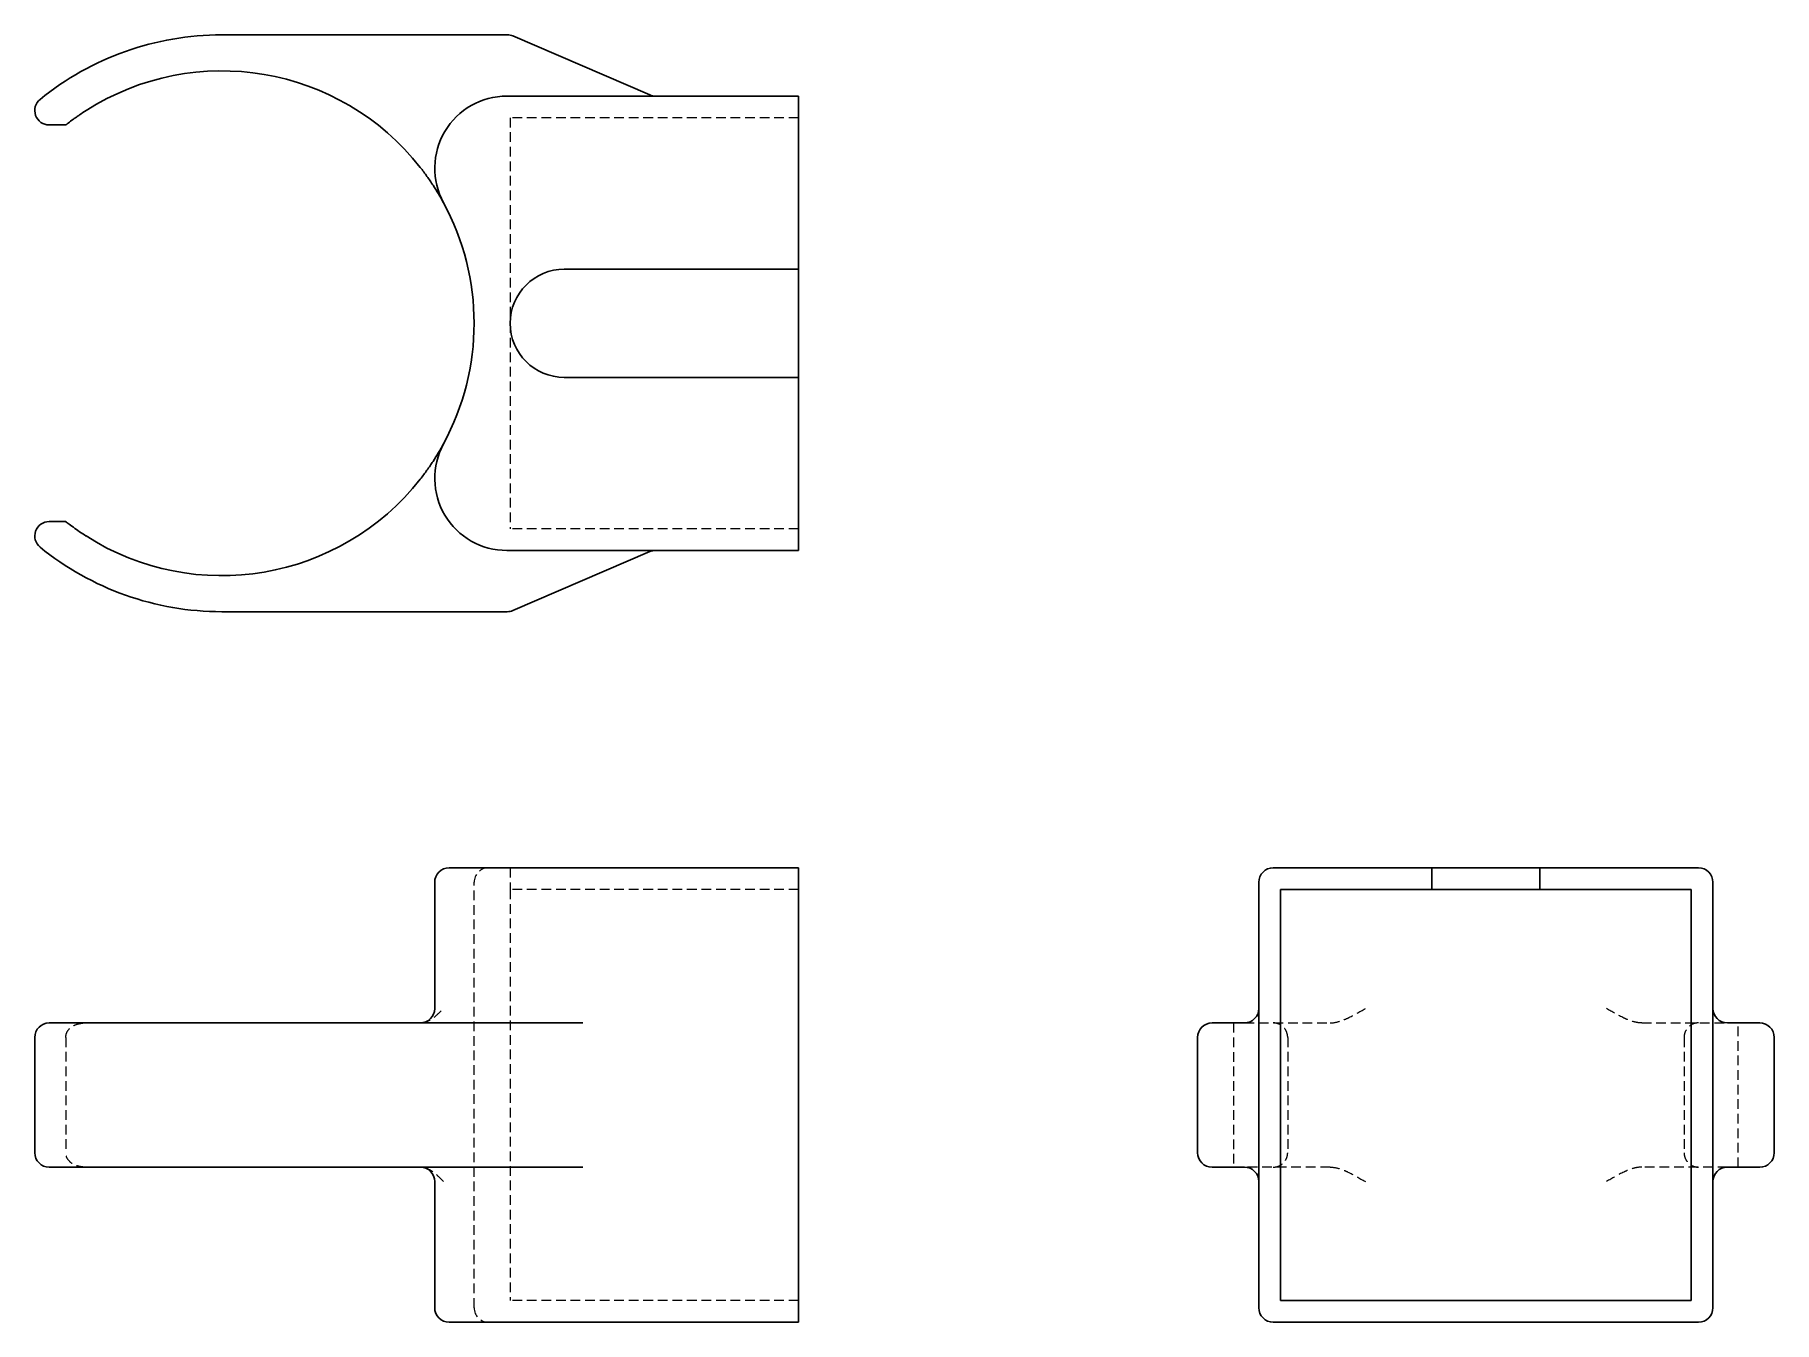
# Model space of a CAD drawing. Header units: millimetres. Extents: x 33 to 261, y 27 to 196.
import ezdxf

# ---------------------------------------------------------------- set-up
doc = ezdxf.new("R2010")
doc.units = ezdxf.units.MM
doc.linetypes.add('HIDDEN', pattern=[1.905, 1.27, -0.635])

msp = doc.modelspace()

# ---------------------------------------------------------------- linework, layer by layer
at = {"color": 7, "linetype": 'Continuous', "lineweight": 25}
for p, q in [((57.49, 195.75), (94.86, 195.75)), ((95.6, 195.6), (113.55, 187.88)), ((94.81, 187.73), (133, 187.73)), ((133, 187.73), (133, 185.84)), ((133, 185.84), (133, 165.08)), ((37.06, 183.95), (34.89, 183.95)), ((133, 165.08), (102.33, 165.08)), ((133, 150.92), (133, 165.08)), ((102.33, 150.92), (133, 150.92)), ((133, 150.92), (133, 130.16)), ((34.89, 132.05), (37.06, 132.05)), ((133, 130.16), (133, 128.27)), ((133, 128.27), (94.81, 128.27)), ((113.55, 128.12), (95.6, 120.4)), ((94.86, 120.25), (57.49, 120.25)), ((87.25, 86.73), (94.81, 86.73)), ((94.81, 86.73), (133, 86.73)), ((133, 86.73), (133, 84.84)), ((215.92, 86.73), (195.16, 86.73)), ((215.92, 83.9), (215.92, 86.73)), ((230.08, 86.73), (215.92, 86.73)), ((230.08, 83.9), (230.08, 86.73)), ((250.84, 86.73), (230.08, 86.73)), ((85.37, 84.84), (85.37, 68.33)), ((133, 84.84), (133, 29.16)), ((193.27, 84.84), (193.27, 29.16)), ((252.73, 29.16), (252.73, 84.84)), ((196.1, 83.9), (196.1, 30.1)), ((215.92, 83.9), (196.1, 83.9)), ((215.92, 83.9), (223, 83.9)), ((230.08, 83.9), (223, 83.9)), ((249.9, 83.9), (230.08, 83.9)), ((249.9, 30.1), (249.9, 83.9)), ((34.89, 66.44), (57.49, 66.44)), ((57.49, 66.44), (94.86, 66.44)), ((94.86, 66.44), (104.74, 66.44)), ((187.14, 66.44), (191.38, 66.44)), ((254.62, 66.44), (258.86, 66.44)), ((33, 64.55), (33, 49.45)), ((185.25, 49.45), (185.25, 64.55)), ((260.75, 64.55), (260.75, 49.45)), ((57.49, 47.56), (34.89, 47.56)), ((94.86, 47.56), (57.49, 47.56)), ((85.37, 45.67), (85.37, 29.16)), ((104.74, 47.56), (94.86, 47.56)), ((191.38, 47.56), (187.14, 47.56)), ((258.86, 47.56), (254.62, 47.56)), ((196.1, 30.1), (249.9, 30.1)), ((133, 29.16), (133, 27.27)), ((94.81, 27.27), (87.25, 27.27)), ((133, 27.27), (94.81, 27.27)), ((195.16, 27.27), (250.84, 27.27))]:
    msp.add_line(p, q, dxfattribs=at)
at = {"color": 7, "linetype": 'HIDDEN', "lineweight": 18}
for p, q in [((133, 184.9), (95.25, 184.9)), ((95.25, 184.9), (95.25, 158)), ((95.25, 158), (95.25, 131.1)), ((133, 131.1), (95.25, 131.1)), ((95.25, 86.73), (95.25, 83.9)), ((90.53, 29.16), (90.53, 84.84)), ((95.25, 83.9), (95.25, 30.1)), ((133, 83.9), (95.25, 83.9)), ((84.05, 66.52), (83.56, 66.45)), ((189.97, 66.44), (189.97, 47.56)), ((191.38, 66.44), (202.6, 66.44)), ((243.4, 66.44), (254.62, 66.44)), ((256.03, 47.56), (256.03, 66.44)), ((37.06, 64.55), (37.06, 49.45)), ((197.05, 64.55), (197.05, 49.45)), ((248.95, 64.55), (248.95, 49.45)), ((202.6, 47.56), (191.38, 47.56)), ((254.62, 47.56), (243.4, 47.56)), ((133, 30.1), (95.25, 30.1))]:
    msp.add_line(p, q, dxfattribs=at)
at = {"color": 7, "linetype": 'Continuous', "lineweight": 25}
for centre, radius, start, end in [((57.49, 158), 37.75, 90, 129.0755), ((94.86, 193.86), 1.89, 66.7306, 90), ((57.49, 158), 33.03, 38.1281, 122.5569), ((34.89, 185.84), 1.89, 129.0755, 270), ((94.81, 178.29), 9.44, 90, 208.5404), ((114.29, 189.62), 1.89, 246.7306, 270), ((57.49, 158), 33.03, 331.4596, 28.5404), ((102.33, 158), 7.08, 90, 270), ((94.81, 137.71), 9.44, 151.4596, 270), ((57.49, 158), 33.03, 237.4431, 321.8719), ((34.89, 130.16), 1.89, 90, 230.9245), ((57.49, 158), 37.75, 230.9245, 270), ((114.29, 126.38), 1.89, 90, 113.2694), ((94.86, 122.14), 1.89, 270, 293.2694), ((87.25, 84.84), 1.89, 90, 180), ((195.16, 84.84), 1.89, 90, 180), ((250.84, 84.84), 1.89, 0, 90), ((83.48, 68.33), 1.89, 270, 0), ((191.38, 68.33), 1.89, 270, 0), ((254.62, 68.33), 1.89, 180, 270), ((34.89, 64.55), 1.89, 90, 180), ((187.14, 64.55), 1.89, 90, 180), ((258.86, 64.55), 1.89, 0, 90), ((34.89, 49.45), 1.89, 180, 270), ((187.14, 49.45), 1.89, 180, 270), ((258.86, 49.45), 1.89, 270, 0), ((83.48, 45.67), 1.89, 0, 90), ((191.38, 45.67), 1.89, 0, 90), ((254.62, 45.67), 1.89, 90, 180), ((87.25, 29.16), 1.89, 180, 270), ((195.16, 29.16), 1.89, 180, 270), ((250.84, 29.16), 1.89, 270, 0)]:
    msp.add_arc(centre, radius, start, end, dxfattribs=at)
at = {"color": 7, "linetype": 'HIDDEN', "lineweight": 18}
for centre, start, end in [((92.42, 84.84), 90, 180), ((92.42, 29.16), 180, 270)]:
    msp.add_arc(centre, 1.89, start, end, dxfattribs=at)
at = {"color": 7, "linetype": 'Continuous', "lineweight": 25}
for points, knots in [([(39.72, 185.84), (39.43, 185.66), (39.14, 185.47), (38.73, 185.19), (38.59, 185.09), (38.32, 184.9), (38.19, 184.81), (37.8, 184.53), (37.57, 184.35), (37.28, 184.13), (37.2, 184.07), (37.12, 184), (37.1, 183.98), (37.07, 183.96), (37.06, 183.95), (37.06, 183.95)], [0, 0, 0, 0, 0.25, 0.25, 0.375, 0.375, 0.5, 0.5, 0.75, 0.75, 0.875, 0.875, 0.9375, 0.9375, 1, 1, 1, 1]), ([(83.48, 178.4), (83.79, 178), (84.08, 177.62), (84.49, 177.03), (84.63, 176.84), (84.9, 176.45), (85.02, 176.26), (85.65, 175.3), (86.1, 174.55), (86.51, 173.78)], [0, 0, 0, 0, 0.25, 0.25, 0.375, 0.375, 0.5, 0.5, 1, 1, 1, 1]), ([(83.48, 137.6), (83.79, 138), (84.08, 138.38), (84.49, 138.97), (84.63, 139.16), (84.9, 139.55), (85.02, 139.74), (85.65, 140.7), (86.1, 141.45), (86.51, 142.22)], [0, 0, 0, 0, 0.25, 0.25, 0.375, 0.375, 0.5, 0.5, 1, 1, 1, 1]), ([(37.06, 132.05), (37.06, 132.05), (37.09, 132.02), (37.2, 131.93), (37.28, 131.87), (37.56, 131.66), (37.8, 131.48), (38.31, 131.11), (38.58, 130.91), (39.14, 130.53), (39.43, 130.34), (39.72, 130.16)], [0, 0, 0, 0, 0.125, 0.125, 0.25, 0.25, 0.5, 0.5, 0.75, 0.75, 1, 1, 1, 1])]:
    msp.add_open_spline(points, degree=3, knots=knots, dxfattribs=at)
at = {"color": 7, "linetype": 'HIDDEN', "lineweight": 18}
for points, knots in [([(37.06, 64.55), (37.06, 64.73), (37.09, 64.89), (37.2, 65.21), (37.28, 65.36), (37.56, 65.73), (37.8, 65.92), (38.31, 66.2), (38.58, 66.29), (39.14, 66.41), (39.43, 66.44), (39.72, 66.44)], [0, 0, 0, 0, 0.125, 0.125, 0.25, 0.25, 0.5, 0.5, 0.75, 0.75, 1, 1, 1, 1]), ([(83.56, 66.45), (83.72, 66.47), (84.08, 66.5), (84.79, 66.81), (85.63, 67.41), (86.22, 68.02), (86.51, 68.32), (86.51, 68.33)], [0, 0, 0, 0, 0.1401, 0.306689, 0.649454, 0.99711, 1, 1, 1, 1]), ([(197.05, 64.55), (197.05, 64.73), (197.02, 64.89), (196.93, 65.21), (196.87, 65.36), (196.66, 65.73), (196.48, 65.92), (196.11, 66.2), (195.91, 66.29), (195.53, 66.41), (195.34, 66.44), (195.16, 66.44)], [0, 0, 0, 0, 0.125, 0.125, 0.25, 0.25, 0.5, 0.5, 0.75, 0.75, 1, 1, 1, 1]), ([(202.6, 66.44), (203, 66.44), (203.38, 66.51), (203.97, 66.68), (204.16, 66.75), (204.55, 66.9), (204.74, 66.99), (205.7, 67.44), (206.45, 67.88), (207.22, 68.33)], [0, 0, 0, 0, 0.25, 0.25, 0.375, 0.375, 0.5, 0.5, 1, 1, 1, 1]), ([(243.4, 66.44), (243, 66.44), (242.62, 66.51), (242.03, 66.68), (241.84, 66.75), (241.45, 66.9), (241.26, 66.99), (240.3, 67.44), (239.55, 67.88), (238.78, 68.33)], [0, 0, 0, 0, 0.25, 0.25, 0.375, 0.375, 0.5, 0.5, 1, 1, 1, 1]), ([(250.84, 66.44), (250.66, 66.44), (250.47, 66.41), (250.19, 66.32), (250.09, 66.29), (249.9, 66.19), (249.81, 66.13), (249.53, 65.92), (249.35, 65.74), (249.13, 65.36), (249.07, 65.21), (249, 64.98), (248.98, 64.89), (248.96, 64.72), (248.95, 64.64), (248.95, 64.55)], [0, 0, 0, 0, 0.25, 0.25, 0.375, 0.375, 0.5, 0.5, 0.75, 0.75, 0.875, 0.875, 0.9375, 0.9375, 1, 1, 1, 1]), ([(39.72, 47.56), (39.43, 47.56), (39.14, 47.59), (38.73, 47.68), (38.59, 47.71), (38.32, 47.81), (38.19, 47.87), (37.8, 48.08), (37.57, 48.26), (37.28, 48.64), (37.2, 48.79), (37.12, 49.02), (37.1, 49.11), (37.07, 49.28), (37.06, 49.36), (37.06, 49.45)], [0, 0, 0, 0, 0.25, 0.25, 0.375, 0.375, 0.5, 0.5, 0.75, 0.75, 0.875, 0.875, 0.9375, 0.9375, 1, 1, 1, 1]), ([(195.16, 47.56), (195.34, 47.56), (195.53, 47.59), (195.81, 47.68), (195.91, 47.71), (196.1, 47.81), (196.19, 47.87), (196.47, 48.08), (196.65, 48.26), (196.87, 48.64), (196.93, 48.79), (197, 49.02), (197.02, 49.11), (197.04, 49.28), (197.05, 49.36), (197.05, 49.45)], [0, 0, 0, 0, 0.25, 0.25, 0.375, 0.375, 0.5, 0.5, 0.75, 0.75, 0.875, 0.875, 0.9375, 0.9375, 1, 1, 1, 1]), ([(248.95, 49.45), (248.95, 49.27), (248.98, 49.11), (249.07, 48.79), (249.13, 48.64), (249.34, 48.27), (249.52, 48.08), (249.89, 47.8), (250.09, 47.71), (250.47, 47.59), (250.66, 47.56), (250.84, 47.56)], [0, 0, 0, 0, 0.125, 0.125, 0.25, 0.25, 0.5, 0.5, 0.75, 0.75, 1, 1, 1, 1]), ([(86.51, 45.67), (86.51, 45.68), (86.23, 45.98), (85.63, 46.58), (84.8, 47.19), (84.09, 47.5), (83.73, 47.53), (83.56, 47.55)], [0, 0, 0, 0, 0.0028903, 0.3467262, 0.6932879, 0.8564569, 1, 1, 1, 1]), ([(202.6, 47.56), (203, 47.56), (203.38, 47.49), (203.97, 47.32), (204.16, 47.25), (204.55, 47.1), (204.74, 47.01), (205.7, 46.56), (206.45, 46.12), (207.22, 45.67)], [0, 0, 0, 0, 0.25, 0.25, 0.375, 0.375, 0.5, 0.5, 1, 1, 1, 1]), ([(243.4, 47.56), (243, 47.56), (242.62, 47.49), (242.03, 47.32), (241.84, 47.25), (241.45, 47.1), (241.26, 47.01), (240.3, 46.56), (239.55, 46.12), (238.78, 45.67)], [0, 0, 0, 0, 0.25, 0.25, 0.375, 0.375, 0.5, 0.5, 1, 1, 1, 1])]:
    msp.add_open_spline(points, degree=3, knots=knots, dxfattribs=at)

doc.saveas('drawing.dxf')
